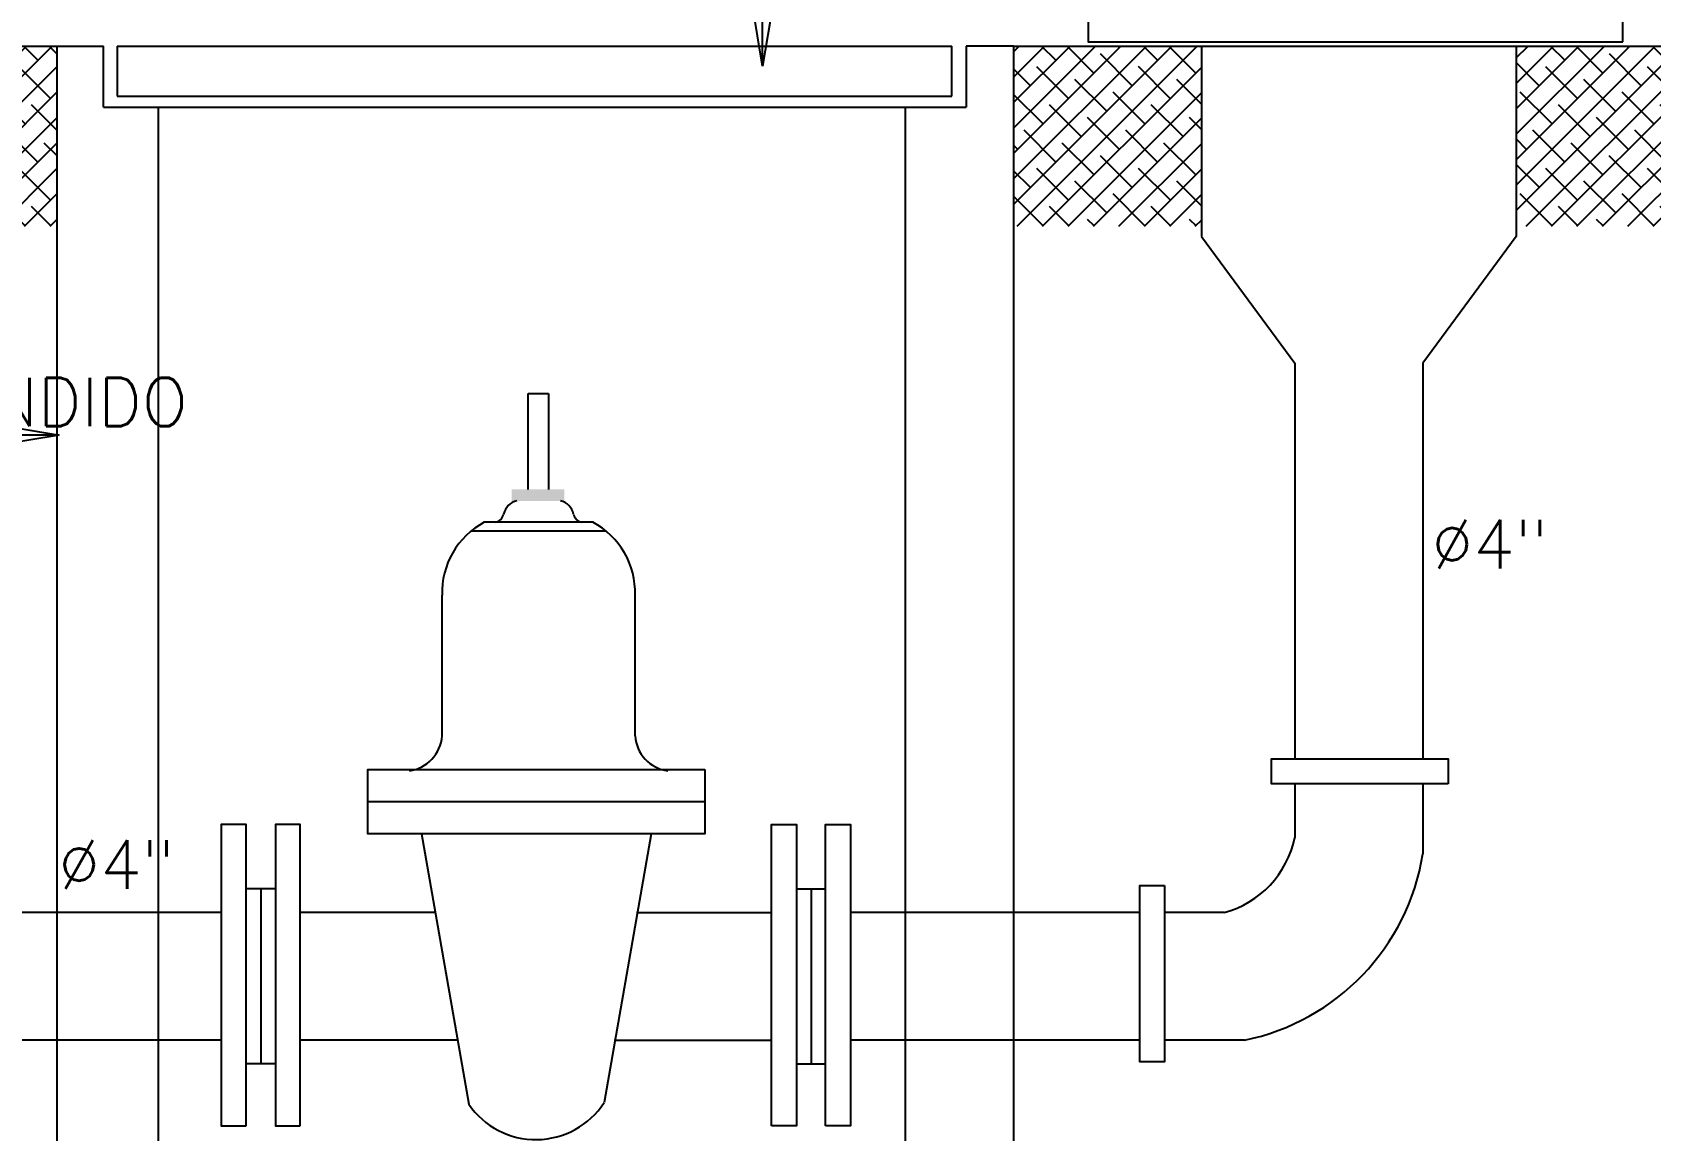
# Model space of a CAD drawing. Header units: millimetres. Extents: x 0 to 114, y 0 to 82.
# Drawn here: x 17.85 to 23.18, y 73.42 to 77.04 of the extents above; entities that cross this region are included whole.
import ezdxf

# ---------------------------------------------------------------- set-up
doc = ezdxf.new("R2010")
doc.units = ezdxf.units.MM
doc.linetypes.add('PHANTOM2', pattern=[1.25, 0.625, -0.125, 0.125, -0.125, 0.125, -0.125])
for name, color, linetype in [('ATERR', 4, 'PHANTOM2'), ('CORTE', 8, 'Continuous'), ('DET-02', 2, 'Continuous'), ('INC-DETALHES', 7, 'Continuous'), ('INC-DETALHES-TXT', 7, 'Continuous'), ('INCENDIO', 1, 'Continuous'), ('TERRENO', 6, 'Continuous')]:
    doc.layers.add(name, color=color, linetype=linetype)
doc.styles.add('60-50', font='romans.shx', dxfattribs={"height": 0.08})
doc.styles.add('ROMANS', font='ROMANS.SHX', dxfattribs={"height": 0.15})
doc.dimstyles.new('SETAS50', dxfattribs={"dimtxt": 0.08, "dimasz": 0.1, "dimexe": 0.15, "dimexo": 0, "dimgap": 0.1, "dimtad": 1, "dimzin": 10, "dimdsep": 46, "dimtxsty": '60-50', "dimblk1": 'OPEN', "dimblk2": 'OPEN', "dimsah": 1, "dimcen": 0, "dimclrd": 8, "dimclre": 8, "dimclrt": 7, "dimadec": 0, "dimazin": 0, "dimtfac": 1, "dimtix": 1, "dimtmove": 2, "dimatfit": 3, "dimldrblk": 'OPEN', "dimfxl": 0.15, "dimtolj": 1, "dimtzin": 6, "dimarcsym": 0})
pattern_1 = [(45, (-20.920947, -3.36814), (-0.020951312, 0.020951312), []), (135, (-20.920947, -3.36814), (-0.062853936, 0.020951312), [0.07407407, -0.04444444])]

# ---------------------------------------------------------------- blocks, each defined once
blk = doc.blocks.new('_OPEN')
at = {"color": 0, "linetype": 'ByBlock'}
for p, q in [((-1, 0.167), (0, 0)), ((0, 0), (-1, -0.167)), ((0, 0), (-1, 0))]:
    blk.add_line(p, q, dxfattribs=at)
blk = doc.blocks.new('A$C2CB33482')
at = {"layer": 'ATERR', "linetype": 'Continuous'}
h = blk.add_hatch(dxfattribs=at)
h.set_pattern_fill('ANSI38', color=8, scale=0.237037, style=0)
h.set_pattern_definition(pattern_1)
h.paths.add_polyline_path([(-1.2315, 0.9212), (-1.2315, 0.6246), (-0.1668, 0.6246), (-0.1668, 0.9212)])
h = blk.add_hatch(dxfattribs=at)
h.set_pattern_fill('ANSI38', color=8, scale=0.237037, style=0)
h.set_pattern_definition(pattern_1)
h.paths.add_polyline_path([(1.4079, 0.9212), (1.4079, 0.6246), (1.7173, 0.6246), (1.7173, 0.9212)])
h.paths.add_polyline_path([(3.0087, 0.6246), (3.0087, 0.9212), (2.2356, 0.9212), (2.2356, 0.6246)])
at = {"layer": 'CORTE', "color": 8}
for p, q in [((-0.1668, -1.2929), (-0.1668, 0.9212)), ((-0.1668, 0.9212), (-0.0904, 0.9212)), ((-0.0904, 0.8207), (-0.0904, 0.9212)), ((1.4079, 0.9212), (1.3301, 0.9212)), ((1.3301, 0.9212), (1.3301, 0.8207)), ((1.4079, 0.9212), (1.4079, -1.2929)), ((-0.0904, 0.8207), (0, 0.8207)), ((0, -1.2929), (0, 0.8207)), ((1.2294, 0.8207), (1.2294, -1.2929)), ((1.2294, 0.8207), (1.3301, 0.8207))]:
    blk.add_line(p, q, dxfattribs=at)
at = {"layer": 'DET-02', "color": 7}
for points in [[(2.4114, 0.9285), (2.4114, 1.1215), (1.5307, 1.1215), (1.5307, 0.9285)], [(2.1233, -0.2936), (1.8328, -0.2936), (1.8328, -0.2527), (2.1233, -0.2527)], [(0.8993, -0.2703), (0.8993, -0.376), (0.3448, -0.376), (0.3448, -0.2703)], [(0.1443, -0.8569), (0.1443, -0.3607), (0.1034, -0.3607), (0.1034, -0.8569)], [(0.2334, -0.8569), (0.2334, -0.3607), (0.1924, -0.3607), (0.1924, -0.8569)], [(1.0095, -0.8569), (1.0095, -0.3607), (1.0504, -0.3607), (1.0504, -0.8569)], [(1.0985, -0.8569), (1.0985, -0.3607), (1.1394, -0.3607), (1.1394, -0.8569)], [(1.6566, -0.4612), (1.6566, -0.7517), (1.6157, -0.7517), (1.6157, -0.4612)]]:
    blk.add_lwpolyline(points, close=True, dxfattribs=at)
for centre, radius, start, end in [((0.5964, 0.1443), 0.0288, 103.2078, 167.3584), ((0.6552, 0.1443), 0.0288, 12.6416, 76.7922), ((0.5982, 0.0211), 0.1314, 118.0676, 181.8557), ((0.5507, 0.1545), 0.018, 283.6965, 347.3584), ((0.7008, 0.1545), 0.018, 192.6416, 256.3035), ((0.6534, 0.0211), 0.1314, 358.1443, 61.9324), ((0.4044, -0.2103), 0.0627, 277.9559, 355.8077), ((0.8472, -0.2103), 0.0627, 184.1923, 262.0441), ((1.713, -0.3499), 0.1612, 285.0057, 348.3981), ((1.713, -0.3499), 0.3736, 281.5693, 350.8894), ((0.6214, -0.7453), 0.1343, 214.5218, 326.907)]:
    blk.add_arc(centre, radius, start, end, dxfattribs=at)
blk.add_trace([(0.6681, 0.1723), (0.6681, 0.1913), (0.5815, 0.1723), (0.5815, 0.1913)], dxfattribs=at)
at = {"layer": 'INC-DETALHES', "color": 7}
for p, q in [((-0.0682, 0.9212), (1.3063, 0.9212)), ((-0.0682, 0.9212), (-0.0682, 0.8388)), ((1.3063, 0.8388), (1.3063, 0.9212)), ((1.7173, 0.9212), (1.7173, 0.6076)), ((2.2356, 0.9212), (2.2356, 0.6076)), ((-0.0682, 0.8388), (1.3063, 0.8388)), ((1.7173, 0.6076), (1.8709, 0.3991)), ((2.2356, 0.6076), (2.0819, 0.3991)), ((1.8709, 0.3991), (1.8709, -0.2527)), ((2.0819, 0.3991), (2.0819, -0.2527)), ((0.6087, 0.1913), (0.6087, 0.3491)), ((0.6087, 0.3491), (0.6419, 0.3491)), ((0.6419, 0.3491), (0.6419, 0.1913)), ((0.7152, 0.137), (0.5364, 0.137)), ((0.737, 0.1224), (0.5145, 0.1224)), ((0.4669, -0.2149), (0.4669, 0.0169)), ((0.7847, -0.2149), (0.7847, 0.0169)), ((1.8709, -0.2936), (1.8709, -0.3824)), ((2.0819, -0.2936), (2.0819, -0.4091)), ((0.8993, -0.3232), (0.3448, -0.3232)), ((0.4331, -0.376), (0.5107, -0.8214)), ((0.811, -0.376), (0.7339, -0.8187)), ((0.1924, -0.4668), (0.1443, -0.4668)), ((0.1684, -0.4668), (0.1684, -0.7547)), ((1.0504, -0.4668), (1.0985, -0.4668)), ((1.0745, -0.4668), (1.0745, -0.7547)), ((0.1034, -0.5057), (-0.2342, -0.5057)), ((0.4557, -0.5057), (0.2334, -0.5057)), ((0.7871, -0.5057), (1.0095, -0.5057)), ((1.6157, -0.5057), (1.1394, -0.5057)), ((1.7548, -0.5057), (1.6566, -0.5057)), ((0.1034, -0.716), (-0.2342, -0.716)), ((0.4923, -0.716), (0.2334, -0.716)), ((0.7505, -0.716), (1.0095, -0.716)), ((1.6157, -0.716), (1.1394, -0.716)), ((1.7879, -0.716), (1.6566, -0.716)), ((0.1924, -0.7547), (0.1443, -0.7547)), ((1.0504, -0.7547), (1.0985, -0.7547))]:
    blk.add_line(p, q, dxfattribs=at)
at = {"layer": 'INCENDIO', "color": 252}
blk.add_line((0, 0.8207), (1.2294, 0.8207), dxfattribs=at)
at = {"layer": 'TERRENO', "color": 254}
for p, q in [((-1.2315, 0.9212), (-0.1668, 0.9212)), ((1.4079, 0.9212), (3.0087, 0.9212))]:
    blk.add_line(p, q, dxfattribs=at)
at = {"layer": 'INC-DETALHES-TXT', "color": 7, "style": 'ROMANS'}
for p in [(2.096, 0.061), (-0.165, -0.4667)]:
    blk.add_text('%%C4"', height=0.08, dxfattribs=at).set_placement(p)
at = {"layer": 'INC-DETALHES-TXT', "color": 7, "insert": (-0.8127, 0.3752), "char_height": 0.08, "width": 0.948571, "attachment_point": 1, "style": 'ROMANS'}
blk.add_mtext('FERRO FUNDIDO', dxfattribs=at)
at = {"layer": 'INC-DETALHES-TXT', "color": 1}
for points in [[(0.9946, 0.888), (0.9946, 1.2125), (-0.0971, 1.2125)], [(-0.1638, 0.2807), (-0.8368, 0.2807)]]:
    blk.add_leader(points, dimstyle='SETAS50', dxfattribs=at)

msp = doc.modelspace()

# ---------------------------------------------------------------- block references
at = {"layer": 'INC-DETALHES', "xscale": 2, "yscale": 2, "zscale": 2}
msp.add_blockref('A$C2CB33482', (18.2666, 75.1476), dxfattribs=at)

doc.saveas('drawing.dxf')
